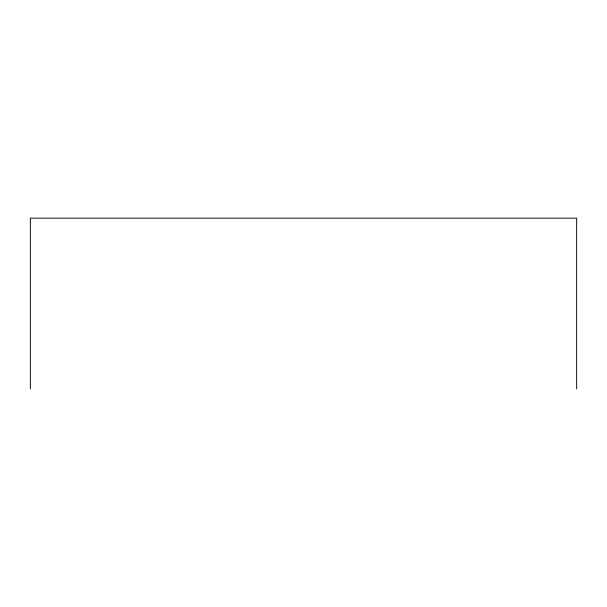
<?xml version="1.0" encoding="UTF-8"?>
<svg xmlns="http://www.w3.org/2000/svg" width="607" height="607" viewBox="0 0 607 607"><rect width="100%" height="100%" fill="white"/><g stroke="black" fill="none" stroke-linecap="round" stroke-linejoin="round"><path stroke-width="0.91" d="M576.65 388.852L576.65 218.148L30.35 218.148L30.35 388.852"/></g></svg>
